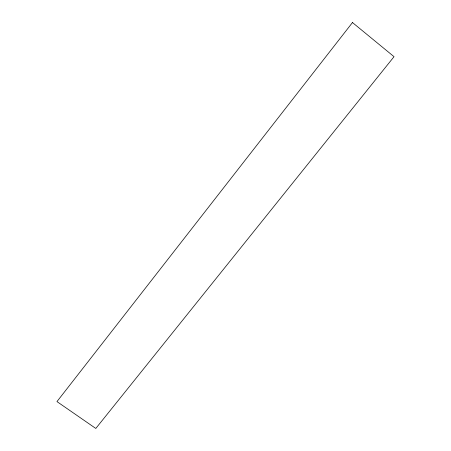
<?xml version="1.0" encoding="UTF-8"?>
<svg xmlns="http://www.w3.org/2000/svg" width="451" height="451" viewBox="0 0 451 451"><rect width="100%" height="100%" fill="white"/><g stroke="black" fill="none" stroke-linecap="round" stroke-linejoin="round"><path stroke-width="0.68" d="M352.473 22.55L56.961 401.593L95.804 428.45L394.039 56.685L352.473 22.55"/></g></svg>
